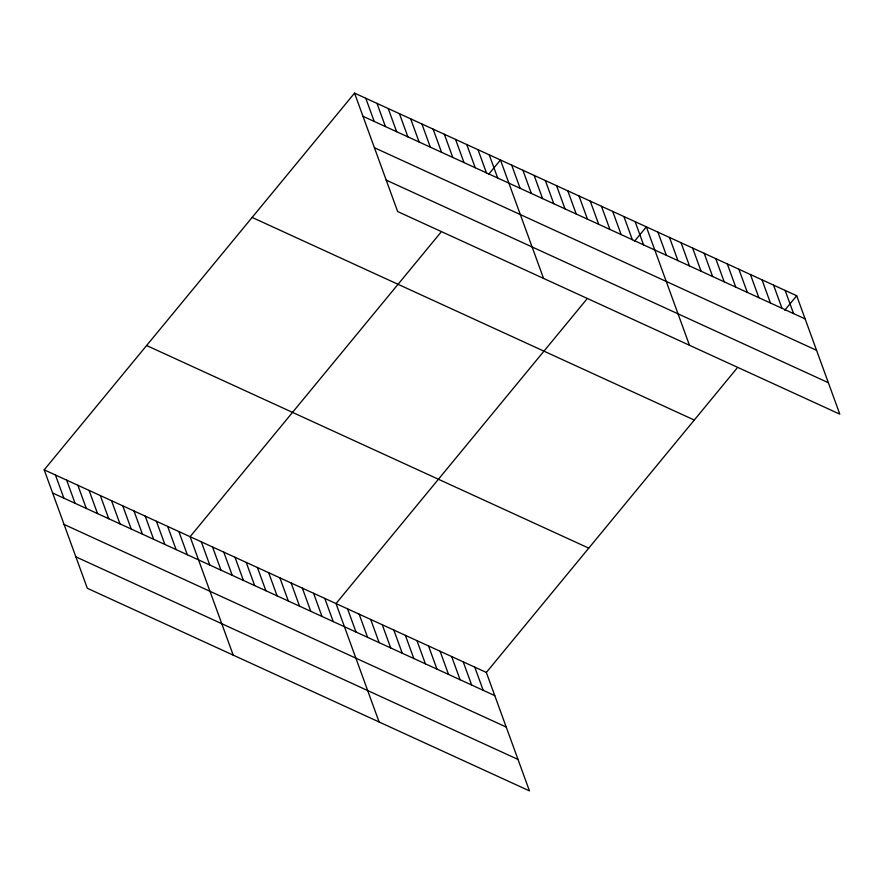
<?xml version="1.0" encoding="UTF-8"?>
<svg xmlns="http://www.w3.org/2000/svg" width="884" height="884" viewBox="0 0 884 884"><rect width="100%" height="100%" fill="white"/><g stroke="black" fill="none" stroke-linecap="round" stroke-linejoin="round"><path stroke-width="1.33" d="M44.2 469.846L486.344 672.448L529.45 790.882L87.306 588.269L44.2 469.846L354.55 93.118L796.694 295.731L839.8 414.154L397.656 211.552L354.55 93.118M440.718 232.503L190.104 536.71L233.21 655.132M488.509 174.491L500.454 159.982L543.561 278.416M586.622 299.356L336.019 603.562L379.114 721.996M634.414 241.343L646.37 226.845L689.476 345.268M486.344 672.448L736.958 368.241M784.749 310.229L796.694 295.731M362.981 116.29L805.125 318.892M374.429 147.727L816.573 350.329M386.22 180.115L828.363 382.717M252.139 217.442L694.283 420.044M146.611 345.522L588.755 548.135M52.631 493.007L494.775 695.62M64.079 524.444L506.212 727.046M75.858 556.843L518.002 759.444M785.136 290.427L793.567 313.588M773.566 285.123L781.997 308.295M762.008 279.83L770.439 302.991M750.439 274.526L758.87 297.698M738.88 269.233L747.311 292.394M727.311 263.929L735.742 287.101M715.753 258.636L724.184 281.797M704.183 253.332L712.614 276.504M692.625 248.039L701.056 271.2M681.056 242.735L689.487 265.907M669.497 237.442L677.929 260.603M657.928 232.138L666.359 255.31M635.143 221.696L643.574 244.868M623.916 216.558L632.347 239.719M612.7 211.409L621.132 234.58M601.474 206.27L609.905 229.431M590.247 201.121L598.678 224.293M579.02 195.983L587.462 219.144M567.804 190.845L576.235 214.005M556.577 185.695L565.009 208.867M545.351 180.557L553.782 203.718M534.135 175.408L542.566 198.58M522.908 170.269L531.339 193.43M511.681 165.12L520.112 188.292M489.239 154.844L497.67 178.004M478.012 149.694L486.443 172.866M466.785 144.556L475.216 167.717M455.569 139.407L464.001 162.579M444.343 134.269L452.774 157.429M433.116 129.119L441.547 152.291M421.889 123.981L430.331 147.142M410.673 118.843L419.104 142.004M399.446 113.693L407.878 136.865M388.22 108.555L396.651 131.716M377.004 103.406L385.435 126.578M365.777 98.268L374.208 121.428M474.774 667.155L483.205 690.316M463.216 661.851L471.647 685.012M451.647 656.547L460.089 679.719M440.088 651.254L448.519 674.415M428.519 645.95L436.961 669.122M416.961 640.657L425.392 663.818M405.391 635.353L413.834 658.525M393.833 630.06L402.264 653.221M382.275 624.756L390.706 647.928M370.705 619.463L379.137 642.624M359.147 614.159L367.578 637.331M347.578 608.866L356.009 632.027M324.793 598.424L333.224 621.585M313.566 593.274L321.997 616.446M302.339 588.136L310.77 611.297M291.123 582.987L299.554 606.159M279.897 577.849L288.328 601.01M268.67 572.71L277.101 595.871M257.454 567.561L265.885 590.733M246.227 562.423L254.658 585.584M235 557.274L243.431 580.445M223.774 552.135L232.205 575.296M212.558 546.986L220.989 570.158M201.331 541.848L209.762 565.009M178.888 531.56L187.32 554.732M167.662 526.422L176.093 549.583M156.435 521.273L164.866 544.445M145.208 516.134L153.639 539.295M133.992 510.985L142.423 534.157M122.765 505.847L131.197 529.008M111.539 500.698L119.97 523.869M100.323 495.559L108.754 518.731M89.096 490.421L97.527 513.582M77.869 485.272L86.3 508.444M66.643 480.134L75.074 503.294M55.427 474.984L63.858 498.156"/></g></svg>
